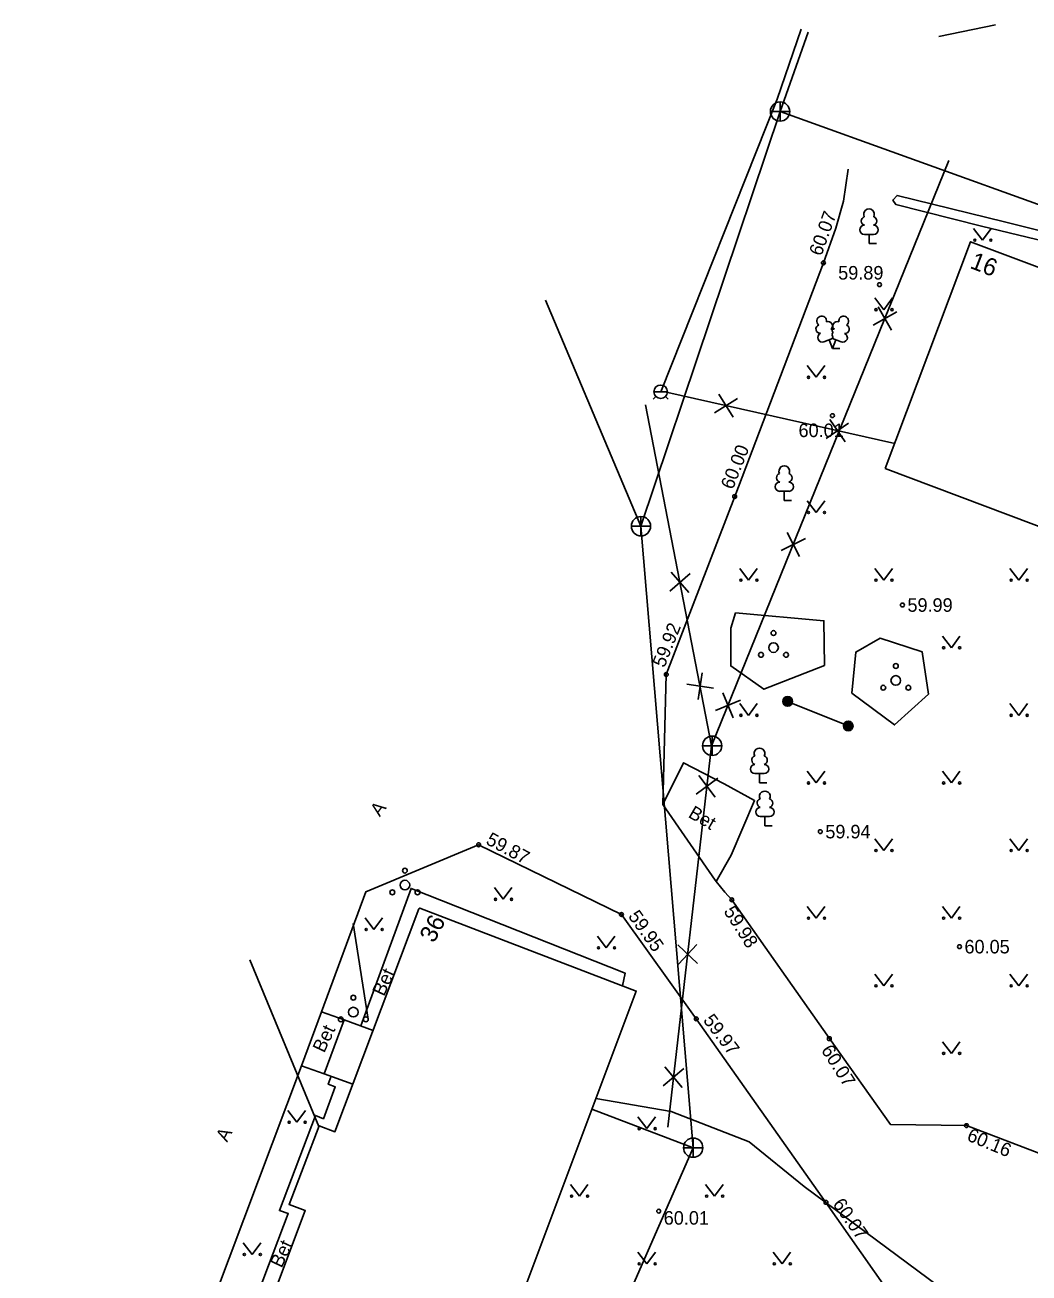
# Model space of a CAD drawing. Extents: x 635052 to 635544, y 6467971 to 6468784.
# Drawn here: x 635058.4 to 635110.5, y 6468281.7 to 6468346.3 of the extents above; entities that cross this region are included whole.
import ezdxf

# ---------------------------------------------------------------- set-up
doc = ezdxf.new("R2010")
doc.units = 0
for name, color, linetype in [('HALJASTUS', 7, 'Continuous'), ('HOONE', 7, 'Continuous'), ('HOONEDET', 7, 'Continuous'), ('KKAEV', 7, 'Continuous'), ('korgus-EH2000', 7, 'Continuous'), ('KTRASS', 7, 'Continuous'), ('PUU', 7, 'Continuous'), ('RAJATIS', 7, 'Continuous'), ('SITRASS', 7, 'Continuous'), ('SKTRASS', 7, 'Continuous'), ('TEE', 7, 'Continuous'), ('VKAEV', 7, 'Continuous'), ('VTRASS', 7, 'Continuous')]:
    doc.layers.add(name, color=color, linetype=linetype)

msp = doc.modelspace()

# ---------------------------------------------------------------- linework, layer by layer
at = {"layer": 'HALJASTUS'}
for p, q in [((635107.587, 6468335.785), (635108.051, 6468335.179)), ((635107.587, 6468335.785), (635108.051, 6468335.179)), ((635108.051, 6468335.179), (635108.496, 6468335.785)), ((635108.051, 6468335.179), (635108.496, 6468335.785)), ((635102.473, 6468332.186), (635102.936, 6468331.579)), ((635102.936, 6468331.579), (635103.382, 6468332.186)), ((635098.973, 6468328.686), (635099.436, 6468328.079)), ((635099.436, 6468328.079), (635099.882, 6468328.686)), ((635098.973, 6468321.686), (635099.436, 6468321.079)), ((635099.436, 6468321.079), (635099.882, 6468321.686)), ((635095.473, 6468318.186), (635095.936, 6468317.579)), ((635095.936, 6468317.579), (635096.382, 6468318.186)), ((635102.473, 6468318.186), (635102.936, 6468317.579)), ((635102.936, 6468317.579), (635103.382, 6468318.186)), ((635109.473, 6468318.186), (635109.936, 6468317.579)), ((635109.936, 6468317.579), (635110.382, 6468318.186)), ((635105.973, 6468314.686), (635106.436, 6468314.079)), ((635106.436, 6468314.079), (635106.882, 6468314.686)), ((635095.473, 6468311.186), (635095.936, 6468310.579)), ((635095.936, 6468310.579), (635096.382, 6468311.186)), ((635109.473, 6468311.186), (635109.936, 6468310.579)), ((635109.936, 6468310.579), (635110.382, 6468311.186)), ((635098.973, 6468307.686), (635099.436, 6468307.079)), ((635099.436, 6468307.079), (635099.882, 6468307.686)), ((635105.973, 6468307.686), (635106.436, 6468307.079)), ((635106.436, 6468307.079), (635106.882, 6468307.686)), ((635102.473, 6468304.186), (635102.936, 6468303.579)), ((635102.936, 6468303.579), (635103.382, 6468304.186)), ((635109.473, 6468304.186), (635109.936, 6468303.579)), ((635109.936, 6468303.579), (635110.382, 6468304.186)), ((635082.763, 6468301.663), (635083.226, 6468301.056)), ((635083.226, 6468301.056), (635083.672, 6468301.663)), ((635098.973, 6468300.686), (635099.436, 6468300.079)), ((635099.436, 6468300.079), (635099.882, 6468300.686)), ((635105.973, 6468300.686), (635106.436, 6468300.079)), ((635106.436, 6468300.079), (635106.882, 6468300.686)), ((635076.062, 6468300.103), (635076.525, 6468299.496)), ((635076.525, 6468299.496), (635076.971, 6468300.103)), ((635088.098, 6468299.151), (635088.561, 6468298.544)), ((635088.561, 6468298.544), (635089.007, 6468299.151)), ((635102.473, 6468297.186), (635102.936, 6468296.579)), ((635102.936, 6468296.579), (635103.382, 6468297.186)), ((635109.473, 6468297.186), (635109.936, 6468296.579)), ((635109.936, 6468296.579), (635110.382, 6468297.186)), ((635105.973, 6468293.686), (635106.436, 6468293.079)), ((635106.436, 6468293.079), (635106.882, 6468293.686)), ((635072.071, 6468290.12), (635072.534, 6468289.514)), ((635072.534, 6468289.514), (635072.98, 6468290.12)), ((635090.201, 6468289.793), (635090.664, 6468289.186)), ((635090.664, 6468289.186), (635091.11, 6468289.793)), ((635086.701, 6468286.293), (635087.164, 6468285.686)), ((635087.164, 6468285.686), (635087.61, 6468286.293)), ((635093.701, 6468286.293), (635094.164, 6468285.686)), ((635094.164, 6468285.686), (635094.61, 6468286.293)), ((635069.748, 6468283.276), (635070.211, 6468282.669)), ((635070.211, 6468282.669), (635070.657, 6468283.276)), ((635090.201, 6468282.793), (635090.664, 6468282.186)), ((635090.664, 6468282.186), (635091.11, 6468282.793)), ((635097.201, 6468282.793), (635097.664, 6468282.186)), ((635097.664, 6468282.186), (635098.11, 6468282.793))]:
    msp.add_line(p, q, dxfattribs=at)
for points in [[(635095.254, 6468315.885), (635099.833, 6468315.472), (635099.86, 6468313.163), (635096.724, 6468311.93), (635095.01, 6468313.136), (635095.01, 6468315.1)], [(635101.284, 6468311.732), (635103.492, 6468310.08), (635105.247, 6468311.678), (635104.928, 6468313.866), (635102.741, 6468314.577), (635101.481, 6468313.852)]]:
    msp.add_lwpolyline(points, close=True, dxfattribs=at)
for centre, radius in [((635107.65, 6468335.179), 0.055), ((635107.65, 6468335.179), 0.055), ((635108.478, 6468335.179), 0.055), ((635108.478, 6468335.179), 0.055), ((635102.535, 6468331.579), 0.055), ((635103.364, 6468331.579), 0.055), ((635099.035, 6468328.079), 0.055), ((635099.864, 6468328.079), 0.055), ((635099.035, 6468321.079), 0.055), ((635099.864, 6468321.079), 0.055), ((635095.535, 6468317.579), 0.055), ((635096.364, 6468317.579), 0.055), ((635102.535, 6468317.579), 0.055), ((635103.364, 6468317.579), 0.055), ((635109.535, 6468317.579), 0.055), ((635110.364, 6468317.579), 0.055), ((635097.223, 6468314.838), 0.125), ((635097.223, 6468314.088), 0.25), ((635106.035, 6468314.079), 0.055), ((635106.864, 6468314.079), 0.055), ((635096.573, 6468313.713), 0.125), ((635097.873, 6468313.713), 0.125), ((635103.559, 6468313.134), 0.125), ((635102.909, 6468312.009), 0.125), ((635103.559, 6468312.384), 0.25), ((635104.209, 6468312.009), 0.125), ((635095.535, 6468310.579), 0.055), ((635096.364, 6468310.579), 0.055), ((635109.535, 6468310.579), 0.055), ((635110.364, 6468310.579), 0.055), ((635099.035, 6468307.079), 0.055), ((635099.864, 6468307.079), 0.055), ((635106.035, 6468307.079), 0.055), ((635106.864, 6468307.079), 0.055), ((635102.535, 6468303.579), 0.055), ((635103.364, 6468303.579), 0.055), ((635109.535, 6468303.579), 0.055), ((635110.364, 6468303.579), 0.055), ((635082.825, 6468301.056), 0.055), ((635083.654, 6468301.056), 0.055), ((635099.035, 6468300.079), 0.055), ((635099.864, 6468300.079), 0.055), ((635106.035, 6468300.079), 0.055), ((635106.864, 6468300.079), 0.055), ((635076.124, 6468299.496), 0.055), ((635076.953, 6468299.496), 0.055), ((635088.16, 6468298.544), 0.055), ((635088.989, 6468298.544), 0.055), ((635102.535, 6468296.579), 0.055), ((635103.364, 6468296.579), 0.055), ((635109.535, 6468296.579), 0.055), ((635110.364, 6468296.579), 0.055), ((635106.035, 6468293.079), 0.055), ((635106.864, 6468293.079), 0.055), ((635072.133, 6468289.514), 0.055), ((635072.962, 6468289.514), 0.055), ((635090.263, 6468289.186), 0.055), ((635091.092, 6468289.186), 0.055), ((635086.763, 6468285.686), 0.055), ((635087.592, 6468285.686), 0.055), ((635093.763, 6468285.686), 0.055), ((635094.592, 6468285.686), 0.055), ((635069.81, 6468282.669), 0.055), ((635070.639, 6468282.669), 0.055), ((635090.263, 6468282.186), 0.055), ((635091.092, 6468282.186), 0.055), ((635097.263, 6468282.186), 0.055), ((635098.092, 6468282.186), 0.055)]:
    msp.add_circle(centre, radius, dxfattribs=at)
at = {"layer": 'HOONE'}
msp.add_line((635073.692, 6468289.33), (635072.132, 6468285.259), dxfattribs=at)
for points in [[(635103.015, 6468323.349), (635159.442, 6468302.113), (635163.891, 6468313.917), (635107.423, 6468335.099)], [(635078.853, 6468300.562), (635074.503, 6468289.02), (635073.692, 6468289.33), (635072.132, 6468285.259), (635072.965, 6468284.939), (635071.113, 6468280.023), (635070.34, 6468280.324), (635068.76, 6468276.27), (635069.578, 6468275.951), (635069.578, 6468275.951), (635064.344, 6468262.061), (635063.536, 6468262.358), (635062.036, 6468258.278), (635062.811, 6468257.993), (635058.445, 6468246.407), (635058.499, 6468246.277), (635068.544, 6468242.533), (635068.655, 6468242.565), (635069.796, 6468242.186), (635090.113, 6468296.306), (635078.907, 6468300.601)]]:
    msp.add_lwpolyline(points, close=True, dxfattribs=at)
msp.add_lwpolyline([(635076.481, 6468294.268), (635074.983, 6468294.821), (635073.952, 6468292.029), (635075.431, 6468291.483)], dxfattribs=at)
at = {"layer": 'HOONEDET'}
for points in [[(635089.405, 6468296.577), (635089.535, 6468297.235), (635078.451, 6468301.62), (635075.838, 6468294.505)], [(635074.983, 6468294.821), (635073.813, 6468295.234), (635072.777, 6468292.437), (635073.952, 6468292.029)], [(635074.311, 6468291.896), (635074.154, 6468291.486), (635074.523, 6468291.352), (635073.909, 6468289.695), (635073.49, 6468289.873), (635071.63, 6468284.939), (635072.081, 6468284.785), (635070.528, 6468280.689), (635070.115, 6468280.827), (635068.273, 6468275.926), (635068.692, 6468275.777), (635068.23, 6468274.558), (635067.935, 6468273.777)]]:
    msp.add_lwpolyline(points, dxfattribs=at)
at = {"layer": 'KKAEV'}
for p, q in [((635097.064, 6468341.838), (635098.064, 6468341.838)), ((635097.564, 6468341.338), (635097.564, 6468342.338)), ((635090.358, 6468319.87), (635090.358, 6468320.87)), ((635089.858, 6468320.37), (635090.858, 6468320.37)), ((635093.544, 6468309.004), (635094.544, 6468309.004)), ((635094.044, 6468308.504), (635094.044, 6468309.504)), ((635093.063, 6468287.699), (635093.063, 6468288.699)), ((635092.563, 6468288.199), (635093.563, 6468288.199))]:
    msp.add_line(p, q, dxfattribs=at)
for centre in [(635097.564, 6468341.838), (635090.358, 6468320.37), (635094.044, 6468309.004), (635093.063, 6468288.199)]:
    msp.add_circle(centre, 0.5, dxfattribs=at)
at = {"layer": 'korgus-EH2000'}
for centre in [(635099.808, 6468334.001), (635102.713, 6468332.873), (635100.274, 6468326.095), (635095.212, 6468321.91), (635103.901, 6468316.29), (635091.668, 6468312.693), (635099.647, 6468304.56), (635081.946, 6468303.881), (635095.065, 6468301.031), (635089.345, 6468300.268), (635106.856, 6468298.605), (635093.222, 6468294.868), (635100.116, 6468293.843), (635107.222, 6468289.34), (635091.276, 6468284.914), (635099.94, 6468285.369)]:
    msp.add_circle(centre, 0.1, dxfattribs=at)
at = {"layer": 'KTRASS'}
for p, q in [((635102.652, 6468331.733), (635103.339, 6468330.513)), ((635102.386, 6468330.779), (635103.605, 6468331.466)), ((635097.935, 6468320.052), (635098.562, 6468318.801)), ((635097.623, 6468319.112), (635098.874, 6468319.74)), ((635091.852, 6468317.01), (635092.907, 6468317.93)), ((635091.919, 6468317.997), (635092.839, 6468316.942)), ((635093.32, 6468311.393), (635093.524, 6468312.778)), ((635092.73, 6468312.188), (635094.114, 6468311.983)), ((635094.603, 6468311.743), (635095.131, 6468310.446)), ((635094.219, 6468310.83), (635095.515, 6468311.358)), ((635093.215, 6468306.493), (635094.341, 6468307.325)), ((635093.362, 6468307.472), (635094.194, 6468306.346)), ((635092.268, 6468298.692), (635093.288, 6468297.733)), ((635092.298, 6468297.703), (635093.257, 6468298.723)), ((635091.51, 6468291.404), (635092.583, 6468292.303)), ((635091.597, 6468292.39), (635092.496, 6468291.317))]:
    msp.add_line(p, q, dxfattribs=at)
for points in [[(635088.033, 6468238.178), (635087.526, 6468240.848), (635084.9, 6468255.947), (635082.865, 6468265.394), (635088.276, 6468277.289), (635093.063, 6468288.199), (635090.358, 6468320.37), (635097.564, 6468341.838), (635099.014, 6468345.951)], [(635163.023, 6468317.346), (635162.276, 6468317.665), (635153.517, 6468320.914), (635139.429, 6468326.365), (635125.441, 6468331.311), (635111.755, 6468336.723), (635097.564, 6468341.838)], [(635091.749, 6468289.267), (635094.019, 6468309.004), (635106.314, 6468339.299)], [(635085.41, 6468332.07), (635090.358, 6468320.37)], [(635094.019, 6468309.004), (635090.6, 6468326.655)], [(635093.063, 6468288.199), (635087.817, 6468290.191)]]:
    msp.add_lwpolyline(points, dxfattribs=at)
at = {"layer": 'PUU'}
for p, q in [((635102.41, 6468335.474), (635101.93, 6468335.474)), ((635102.17, 6468334.999), (635102.17, 6468335.474)), ((635102.55, 6468334.999), (635102.17, 6468334.999)), ((635099.836, 6468329.913), (635100.281, 6468330.088)), ((635100.276, 6468329.578), (635100.101, 6468330.018)), ((635100.276, 6468329.578), (635100.456, 6468330.018)), ((635100.656, 6468329.578), (635100.276, 6468329.578)), ((635100.281, 6468330.088), (635100.721, 6468329.908)), ((635098.021, 6468322.176), (635097.541, 6468322.176)), ((635097.781, 6468321.701), (635097.781, 6468322.176)), ((635098.161, 6468321.701), (635097.781, 6468321.701)), ((635096.739, 6468307.561), (635096.259, 6468307.561)), ((635096.499, 6468307.086), (635096.499, 6468307.561)), ((635096.879, 6468307.086), (635096.499, 6468307.086)), ((635097.016, 6468305.338), (635096.536, 6468305.338)), ((635096.776, 6468304.863), (635096.776, 6468305.338)), ((635097.156, 6468304.863), (635096.776, 6468304.863))]:
    msp.add_line(p, q, dxfattribs=at)
msp.add_lwpolyline([(635100.281, 6468330.583), (635100.261, 6468330.508), (635100.261, 6468330.488), (635100.271, 6468330.458), (635100.291, 6468330.423), (635100.296, 6468330.403), (635100.281, 6468330.368), (635100.256, 6468330.318), (635100.251, 6468330.293), (635100.256, 6468330.278), (635100.266, 6468330.248), (635100.301, 6468330.188), (635100.306, 6468330.168), (635100.301, 6468330.148), (635100.286, 6468330.113), (635100.281, 6468330.088)], dxfattribs=at)
for centre, radius in [((635078.128, 6468302.541), 0.125), ((635078.128, 6468301.791), 0.25), ((635077.478, 6468301.416), 0.125), ((635078.778, 6468301.416), 0.125), ((635075.455, 6468295.964), 0.125), ((635075.455, 6468295.214), 0.25), ((635074.805, 6468294.839), 0.125), ((635076.105, 6468294.839), 0.125)]:
    msp.add_circle(centre, radius, dxfattribs=at)
for centre, radius, start, end in [((635102.17, 6468336.519), 0.277, 332.5799, 207.4201), ((635102, 6468336.172), 0.233, 109.02174, 253.14154), ((635102.34, 6468336.172), 0.233, 286.85082, 70.98591), ((635101.933, 6468335.712), 0.238, 90.0016, 269.3953), ((635102.408, 6468335.712), 0.238, 270.6047, 89.9984), ((635099.719, 6468330.992), 0.256, 111.50269, 232.51731), ((635099.719, 6468330.992), 0.256, 350.48556, 111.50017), ((635100.054, 6468330.742), 0.224, 308.50412, 111.57247), ((635100.517, 6468330.737), 0.225, 67.7016, 230.51262), ((635100.855, 6468330.983), 0.256, 67.6168, 188.63142), ((635100.855, 6468330.983), 0.256, 306.59966, 67.61428), ((635099.645, 6468330.581), 0.224, 111.43041, 274.49868), ((635099.75, 6468330.136), 0.237, 111.50143, 291.50036), ((635100.28, 6468330.345), 0.237, 66.76552, 111.50149), ((635100.811, 6468330.128), 0.237, 247.61661, 67.61554), ((635100.923, 6468330.571), 0.224, 264.6183, 67.68657), ((635097.611, 6468322.873), 0.233, 109.02174, 253.14154), ((635097.781, 6468323.221), 0.277, 332.5799, 207.4201), ((635097.951, 6468322.873), 0.233, 286.85082, 70.98591), ((635097.543, 6468322.413), 0.238, 90.0016, 269.3953), ((635098.018, 6468322.413), 0.238, 270.6047, 89.9984), ((635096.499, 6468308.606), 0.277, 332.5799, 207.4201), ((635096.329, 6468308.259), 0.233, 109.02174, 253.14154), ((635096.669, 6468308.259), 0.233, 286.85082, 70.98591), ((635096.261, 6468307.799), 0.238, 90.0016, 269.3953), ((635096.736, 6468307.799), 0.238, 270.6047, 89.9984), ((635096.776, 6468306.383), 0.277, 332.5799, 207.4201), ((635096.539, 6468305.575), 0.238, 90.0016, 269.3953), ((635096.606, 6468306.036), 0.233, 109.02174, 253.14154), ((635096.947, 6468306.036), 0.233, 286.85082, 70.98591), ((635097.014, 6468305.575), 0.238, 270.6047, 89.9984)]:
    msp.add_arc(centre, radius, start, end, dxfattribs=at)
at = {"layer": 'RAJATIS'}
msp.add_lwpolyline([(635101.093, 6468310.031), (635097.956, 6468311.304)], dxfattribs=at)
for centre, radius in [((635097.956, 6468311.304), 0.25), ((635097.956, 6468311.304), 0.225), ((635097.956, 6468311.304), 0.2), ((635097.956, 6468311.304), 0.175), ((635097.956, 6468311.304), 0.15), ((635097.956, 6468311.304), 0.125), ((635097.956, 6468311.304), 0.1), ((635097.956, 6468311.304), 0.075), ((635097.956, 6468311.304), 0.05), ((635097.956, 6468311.304), 0.025), ((635101.093, 6468310.031), 0.25), ((635101.093, 6468310.031), 0.225), ((635101.093, 6468310.031), 0.2), ((635101.093, 6468310.031), 0.175), ((635101.093, 6468310.031), 0.15), ((635101.093, 6468310.031), 0.125), ((635101.093, 6468310.031), 0.1), ((635101.093, 6468310.031), 0.075), ((635101.093, 6468310.031), 0.05), ((635101.093, 6468310.031), 0.025)]:
    msp.add_circle(centre, radius, dxfattribs=at)
at = {"layer": 'SITRASS'}
for p, q in [((635105.787, 6468345.713), (635108.73, 6468346.318)), ((635073.667, 6468289.303), (635070.102, 6468297.921))]:
    msp.add_line(p, q, dxfattribs=at)
msp.add_lwpolyline([(635088.024, 6468290.741), (635091.916, 6468290.076), (635095.962, 6468288.509), (635098.815, 6468286.193), (635105.776, 6468281.028), (635110.617, 6468278.149), (635114.294, 6468275.17), (635112.938, 6468270.378)], dxfattribs=at)
at = {"layer": 'SKTRASS'}
msp.add_lwpolyline([(635076.22, 6468294.852), (635075.451, 6468299.8)], dxfattribs=at)
at = {"layer": 'TEE'}
for points in [[(635091.668, 6468312.693), (635095.212, 6468321.91), (635099.808, 6468334.001), (635100.456, 6468335.795), (635100.848, 6468337.194), (635101.099, 6468338.851)], [(635113.073, 6468335.166), (635109.189, 6468336.135), (635103.621, 6468337.491), (635103.402, 6468337.256), (635103.552, 6468337.027), (635107.99, 6468335.909), (635113.223, 6468334.636)], [(635091.668, 6468312.693), (635091.496, 6468305.966), (635094.205, 6468302.039)], [(635091.496, 6468305.966), (635092.562, 6468308.124), (635094.668, 6468307.03)], [(635094.668, 6468307.03), (635096.246, 6468306.164), (635095.024, 6468303.348)], [(635073.813, 6468295.234), (635076.107, 6468301.443), (635081.946, 6468303.881), (635089.345, 6468300.268), (635093.222, 6468294.868), (635099.94, 6468285.369), (635106.807, 6468275.584), (635114.441, 6468272.839)], [(635094.259, 6468301.986), (635095.024, 6468303.348)], [(635094.205, 6468302.039), (635094.259, 6468301.986), (635094.705, 6468301.43)], [(635094.705, 6468301.43), (635095.065, 6468301.031), (635100.116, 6468293.843), (635103.282, 6468289.404), (635107.222, 6468289.34), (635115.809, 6468286.064), (635130.284, 6468280.738), (635141.362, 6468276.666), (635148.83, 6468273.875)], [(635072.777, 6468292.437), (635066.031, 6468274.533)]]:
    msp.add_lwpolyline(points, dxfattribs=at)
at = {"layer": 'VKAEV'}
for p, q in [((635091.134, 6468327.083), (635090.994, 6468326.943)), ((635091.031, 6468327.33), (635091.731, 6468327.33)), ((635091.628, 6468327.083), (635091.768, 6468326.943))]:
    msp.add_line(p, q, dxfattribs=at)
msp.add_circle((635091.381, 6468327.33), 0.35, dxfattribs=at)
at = {"layer": 'VTRASS'}
for p, q in [((635094.17, 6468326.244), (635095.356, 6468326.988)), ((635094.391, 6468327.209), (635095.135, 6468326.023)), ((635099.958, 6468324.918), (635101.113, 6468325.709)), ((635100.14, 6468325.891), (635100.931, 6468324.736))]:
    msp.add_line(p, q, dxfattribs=at)
for points in [[(635091.381, 6468327.33), (635097.411, 6468342.484), (635098.662, 6468346.109)], [(635103.501, 6468324.644), (635091.6, 6468327.33)]]:
    msp.add_lwpolyline(points, dxfattribs=at)

# ---------------------------------------------------------------- texts
at = {"layer": 'HOONE'}
for s, rotation, p in [('16', 338.90599, (635107.35, 6468333.75)), ('36', 62.29443, (635079.636, 6468298.754))]:
    msp.add_text(s, height=0.9, rotation=rotation, dxfattribs=at).set_placement(p)
at = {"layer": 'HOONEDET'}
for p in [(635077.04, 6468295.994), (635073.946, 6468293.068), (635071.742, 6468281.933)]:
    msp.add_text('Bet', height=0.7, rotation=64.84934, dxfattribs=at).set_placement(p)
at = {"layer": 'korgus-EH2000'}
for s, rotation, p in [(' 60.07 ', 70.03154, (635099.611, 6468334.073)), (' 60.00 ', 68.29677, (635095.017, 6468321.988)), (' 59.92 ', 68.11431, (635091.473, 6468312.771)), (' 59.87 ', 331.95165, (635082.045, 6468304.066)), (' 59.95 ', 305.42988, (635089.516, 6468300.39)), (' 59.98 ', 302.51773, (635094.475, 6468300.655)), (' 59.97 ', 307.03105, (635093.39, 6468294.994)), (' 60.07 ', 302.50174, (635099.526, 6468293.467)), (' 60.16 ', 337.31847, (635106.952, 6468288.694)), (' 60.07 ', 305.05948, (635100.112, 6468285.49))]:
    msp.add_text(s, height=0.7, rotation=rotation, dxfattribs=at).set_placement(p)
for s, p in [(' 59.89 ', (635100.314, 6468333.14)), (' 60.01 ', (635098.259, 6468324.984)), (' 59.99 ', (635103.901, 6468315.94)), (' 59.94 ', (635099.647, 6468304.21)), (' 60.05 ', (635106.856, 6468298.255)), (' 60.01 ', (635091.276, 6468284.214))]:
    msp.add_text(s, height=0.7, dxfattribs=at).set_placement(p)
at = {"layer": 'TEE'}
for s, rotation, p in [('A', 53.12732, (635076.826, 6468305.293)), ('Bet', 329.8339, (635092.759, 6468305.334)), ('A', 62.60227, (635068.914, 6468288.453))]:
    msp.add_text(s, height=0.7, rotation=rotation, dxfattribs=at).set_placement(p)

doc.saveas('drawing.dxf')
